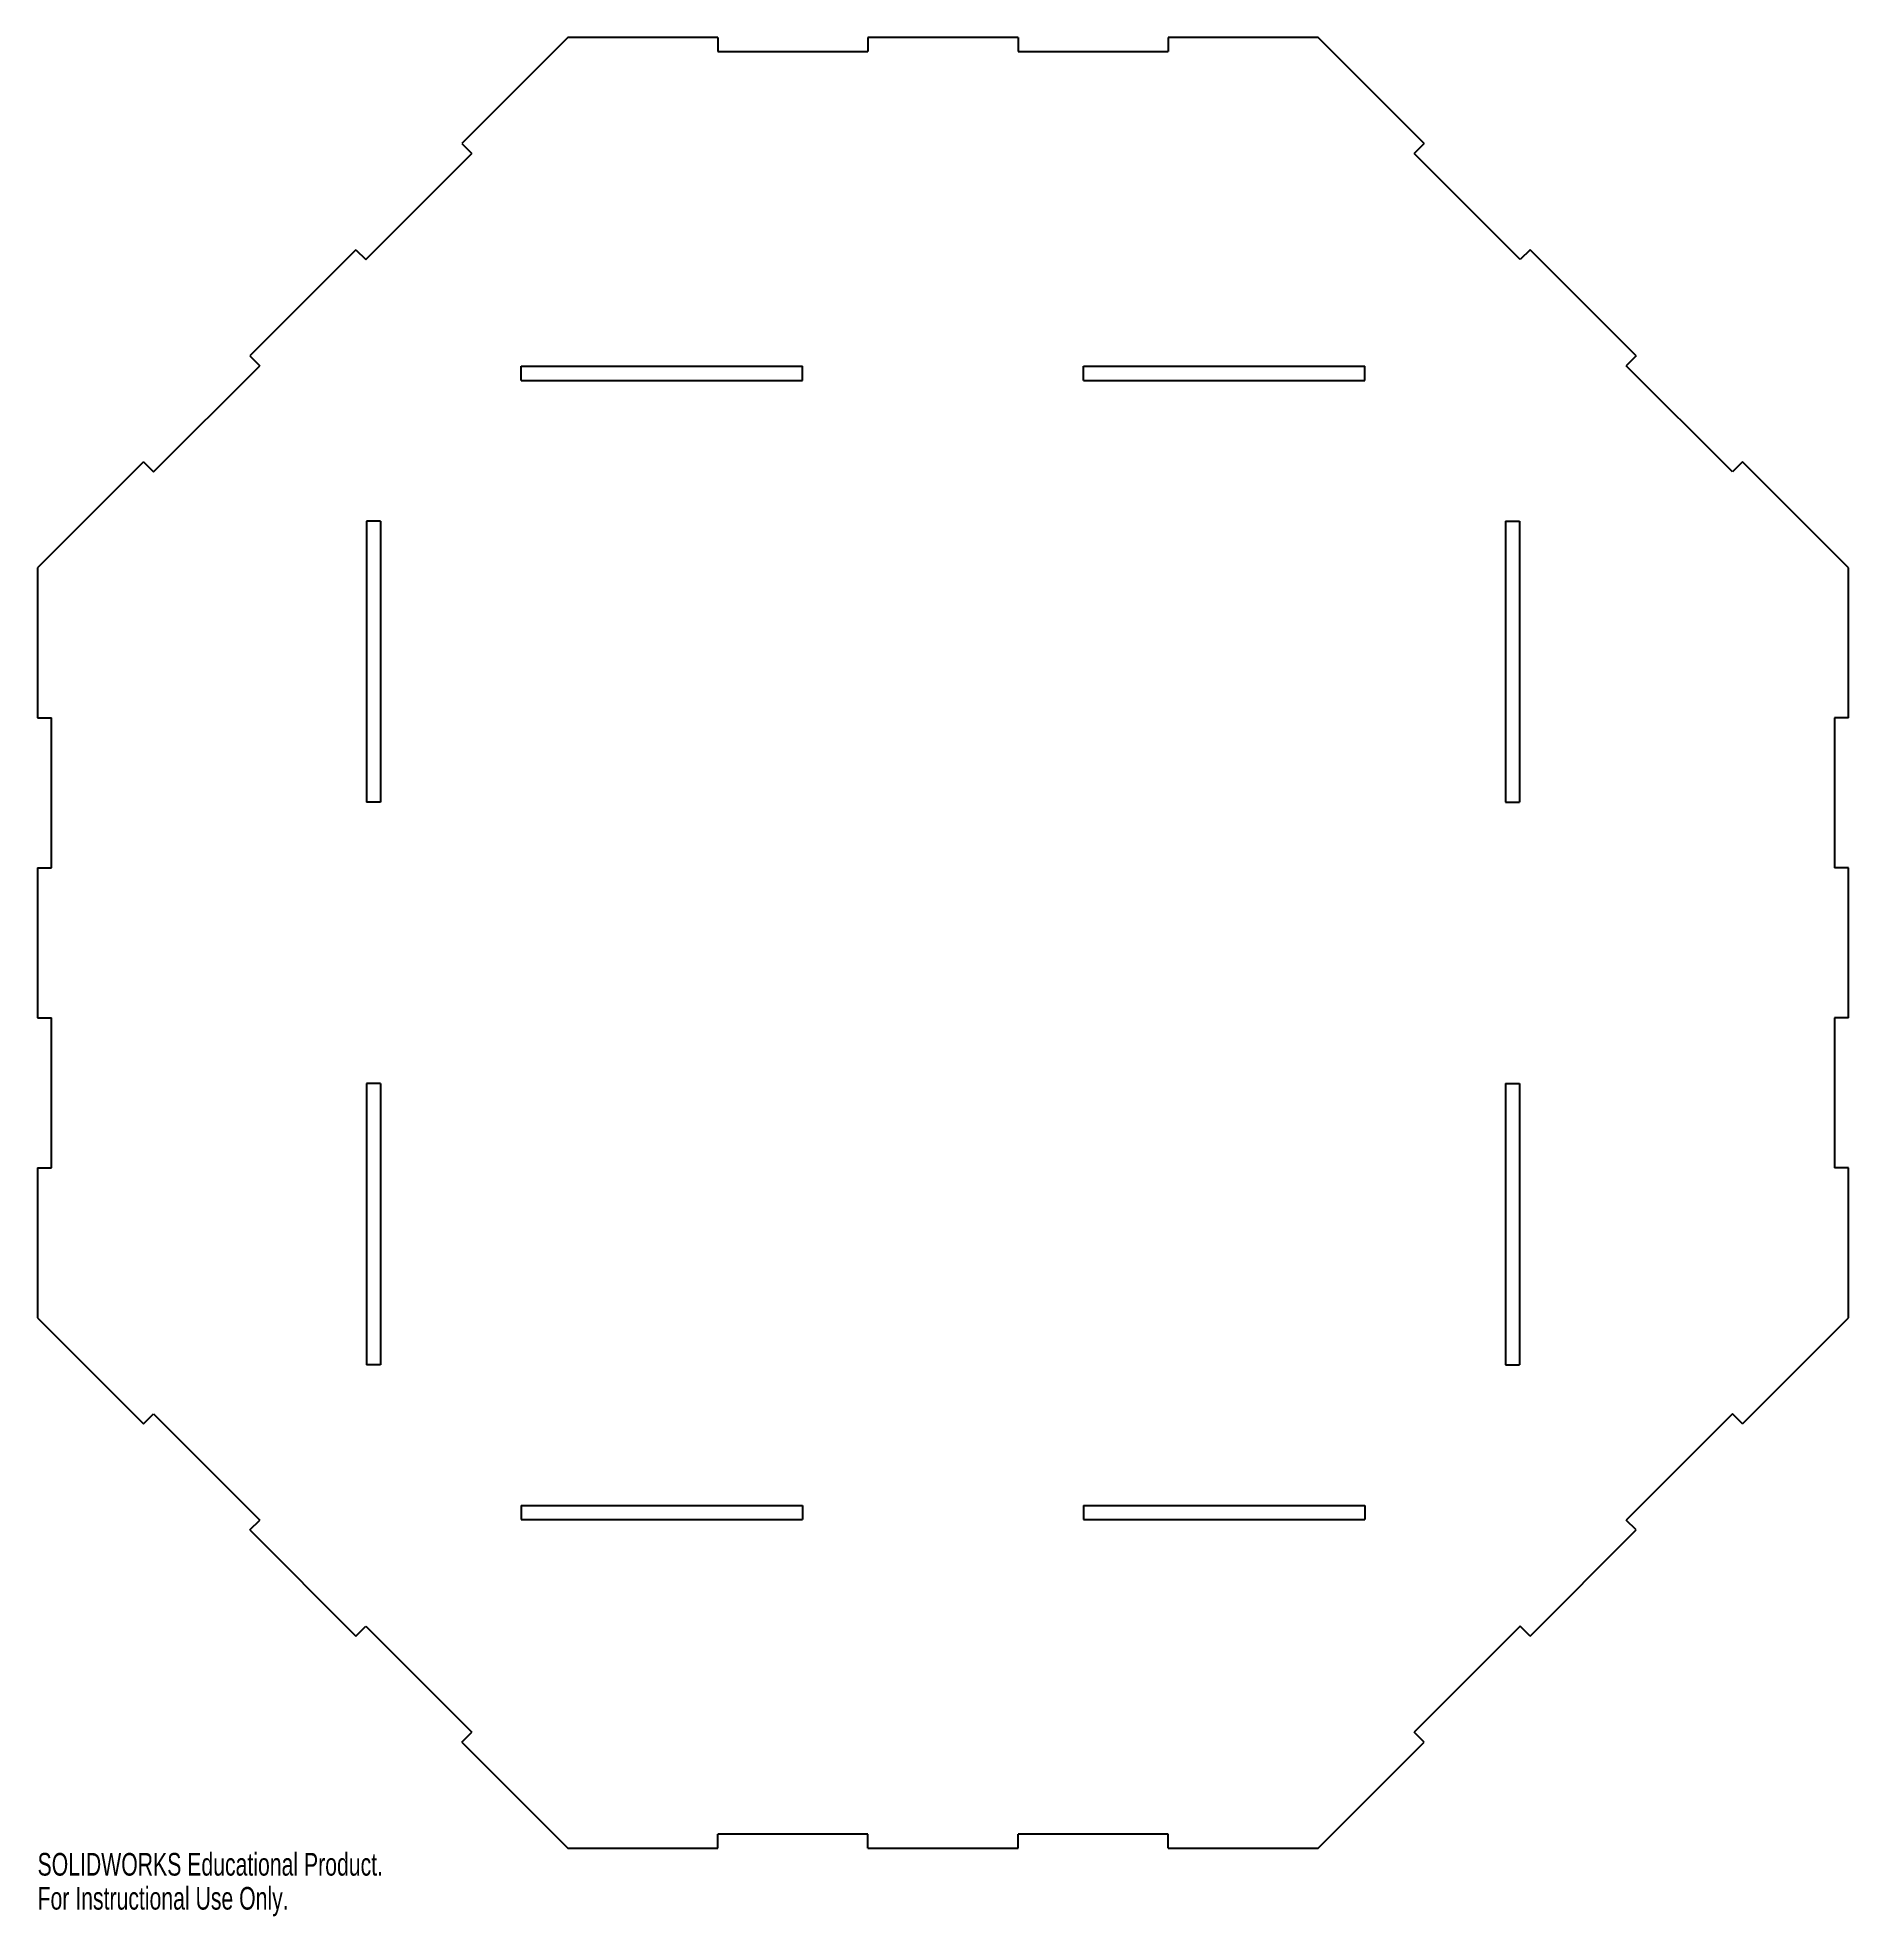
# Model space of a CAD drawing. Header units: millimetres. Extents: x -193 to 193, y -208 to 193.
import ezdxf

# ---------------------------------------------------------------- set-up
doc = ezdxf.new("R2010")
doc.units = ezdxf.units.MM
doc.styles.add('SLDTEXTSTYLE0', font='TXT', dxfattribs={"width": 0.7})

msp = doc.modelspace()

# ---------------------------------------------------------------- linework, layer by layer
at = {"color": 7, "linetype": 'Continuous', "lineweight": 25}
for p, q in [((-80, 193.14), (-102.63, 170.51)), ((-48, 193.14), (-80, 193.14)), ((-48, 193.14), (-48, 190.14)), ((-16, 193.14), (-16, 190.14)), ((16, 193.14), (-16, 193.14)), ((16, 193.14), (16, 190.14)), ((48, 193.14), (48, 190.14)), ((80, 193.14), (48, 193.14)), ((102.63, 170.51), (80, 193.14)), ((-48, 190.14), (-16, 190.14)), ((16, 190.14), (48, 190.14)), ((-123.13, 145.76), (-100.51, 168.39)), ((-102.63, 170.51), (-100.51, 168.39)), ((102.63, 170.51), (100.51, 168.39)), ((123.13, 145.76), (100.51, 168.39)), ((-125.25, 147.88), (-147.88, 125.25)), ((-125.25, 147.88), (-123.13, 145.76)), ((125.25, 147.88), (123.13, 145.76)), ((147.88, 125.25), (125.25, 147.88)), ((-147.88, 125.25), (-145.76, 123.13)), ((147.88, 125.25), (145.76, 123.13)), ((-168.39, 100.51), (-145.76, 123.13)), ((-90, 123), (-30, 123)), ((-90, 120), (-90, 123)), ((-30, 120), (-30, 123)), ((30, 123), (90, 123)), ((30, 120), (30, 123)), ((90, 120), (90, 123)), ((168.39, 100.51), (145.76, 123.13)), ((-90, 120), (-30, 120)), ((30, 120), (90, 120)), ((-170.51, 102.63), (-193.14, 80)), ((-170.51, 102.63), (-168.39, 100.51)), ((170.51, 102.63), (168.39, 100.51)), ((193.14, 80), (170.51, 102.63)), ((-123, 90), (-123, 30)), ((-120, 90), (-123, 90)), ((-120, 90), (-120, 30)), ((120, 90), (123, 90)), ((120, 90), (120, 30)), ((123, 90), (123, 30)), ((-193.14, 80), (-193.14, 48)), ((193.14, 48), (193.14, 80)), ((-193.14, 48), (-190.14, 48)), ((-190.14, 16), (-190.14, 48)), ((193.14, 48), (190.14, 48)), ((190.14, 48), (190.14, 16)), ((-120, 30), (-123, 30)), ((120, 30), (123, 30)), ((-193.14, 16), (-190.14, 16)), ((-193.14, 16), (-193.14, -16)), ((193.14, 16), (190.14, 16)), ((193.14, -16), (193.14, 16)), ((-193.14, -16), (-190.14, -16)), ((-190.14, -48), (-190.14, -16)), ((193.14, -16), (190.14, -16)), ((190.14, -16), (190.14, -48)), ((-123, -30), (-123, -90)), ((-120, -30), (-123, -30)), ((-120, -30), (-120, -90)), ((120, -30), (123, -30)), ((120, -30), (120, -90)), ((123, -30), (123, -90)), ((-193.14, -48), (-193.14, -80)), ((-193.14, -48), (-190.14, -48)), ((193.14, -48), (190.14, -48)), ((193.14, -80), (193.14, -48)), ((-193.14, -80), (-170.51, -102.63)), ((170.51, -102.63), (193.14, -80)), ((-120, -90), (-123, -90)), ((120, -90), (123, -90)), ((-170.51, -102.63), (-168.39, -100.51)), ((-168.39, -100.51), (-145.76, -123.13)), ((168.39, -100.51), (145.76, -123.13)), ((170.51, -102.63), (168.39, -100.51)), ((-90, -120), (-30, -120)), ((-90, -120), (-90, -123)), ((-30, -120), (-30, -123)), ((30, -120), (90, -120)), ((30, -120), (30, -123)), ((90, -120), (90, -123)), ((-147.88, -125.25), (-145.76, -123.13)), ((-90, -123), (-30, -123)), ((30, -123), (90, -123)), ((147.88, -125.25), (145.76, -123.13)), ((-147.88, -125.25), (-125.25, -147.88)), ((125.25, -147.88), (147.88, -125.25)), ((-125.25, -147.88), (-123.13, -145.76)), ((-123.13, -145.76), (-100.51, -168.39)), ((123.13, -145.76), (100.51, -168.39)), ((125.25, -147.88), (123.13, -145.76)), ((-102.63, -170.51), (-100.51, -168.39)), ((-102.63, -170.51), (-80, -193.14)), ((80, -193.14), (102.63, -170.51)), ((102.63, -170.51), (100.51, -168.39)), ((-16, -190.14), (-48, -190.14)), ((-48, -193.14), (-48, -190.14)), ((-16, -193.14), (-16, -190.14)), ((48, -190.14), (16, -190.14)), ((16, -193.14), (16, -190.14)), ((48, -193.14), (48, -190.14)), ((-80, -193.14), (-48, -193.14)), ((-16, -193.14), (16, -193.14)), ((48, -193.14), (80, -193.14))]:
    msp.add_line(p, q, dxfattribs=at)

# ---------------------------------------------------------------- texts
at = {"color": 7, "linetype": 'Continuous', "char_height": 4.8336, "attachment_point": 1, "style": 'SLDTEXTSTYLE0'}
for s, insert in [('SOLIDWORKS Educational Product.', (-193.14, -194.16)), ('For Instructional Use Only.', (-193.14, -201.41))]:
    msp.add_mtext(s, dxfattribs=dict(at, insert=insert))

doc.saveas('drawing.dxf')
